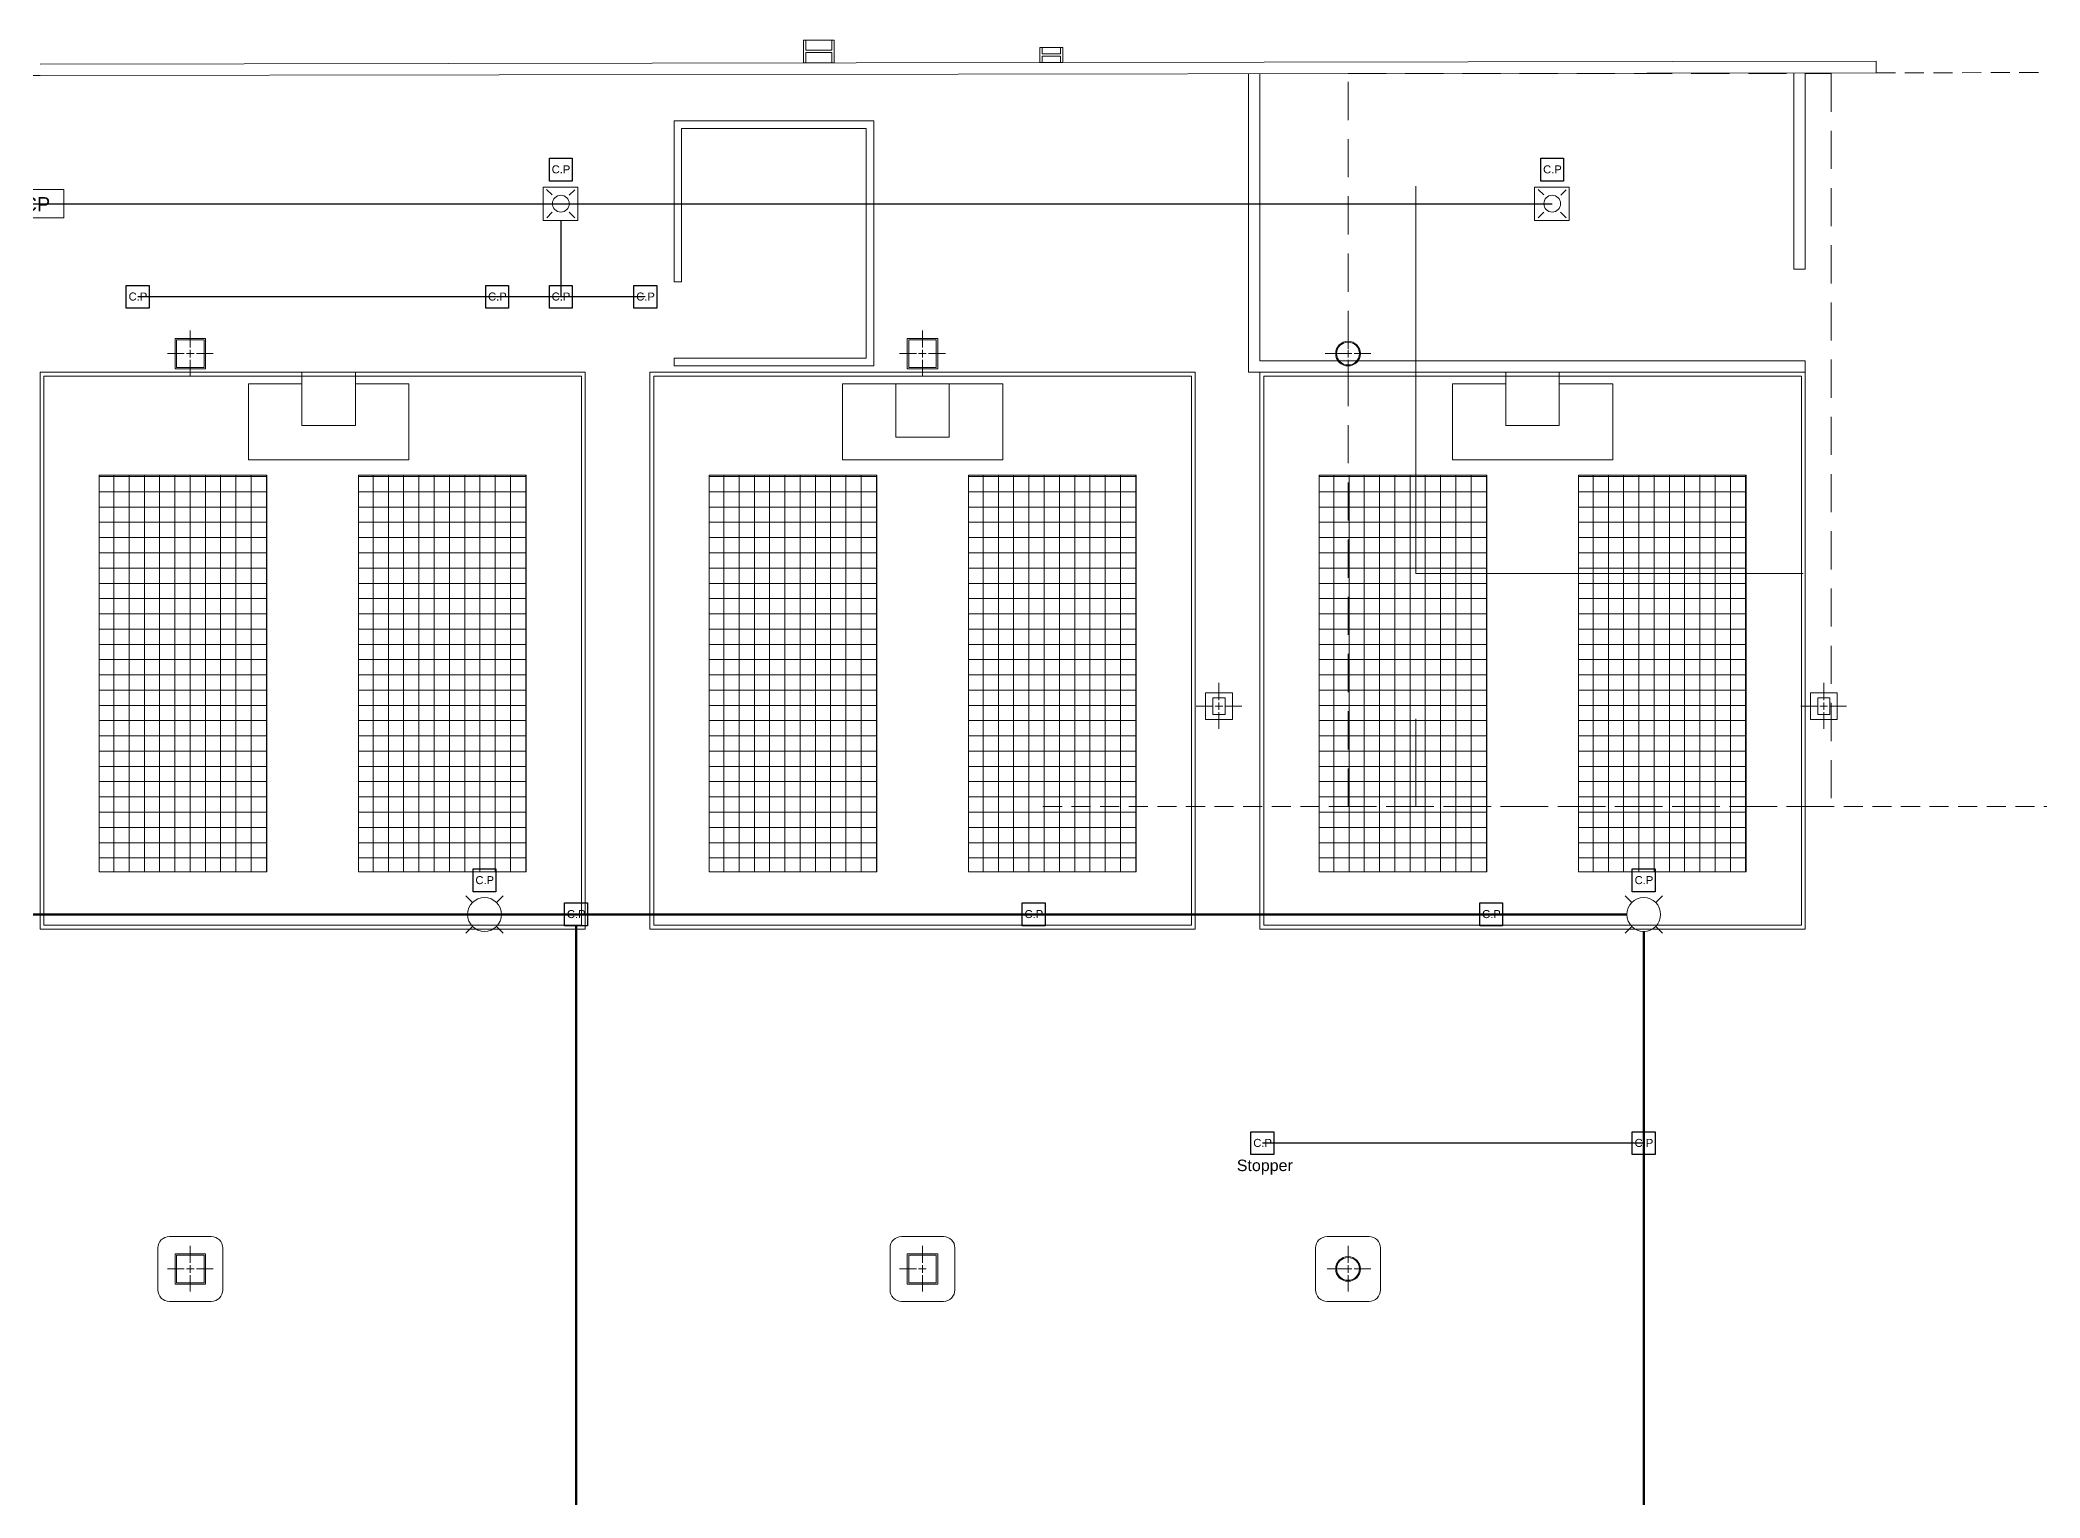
# Model space of a CAD drawing. Header units: millimetres. Extents: x 1010 to 1494, y -119 to 564.
# Drawn here: x 1230.32 to 1256.55, y 38.07 to 57.18 of the extents above; entities that cross this region are included whole.
import ezdxf
from ezdxf.enums import TextEntityAlignment as Align

# ---------------------------------------------------------------- set-up
doc = ezdxf.new("R2010")
doc.units = ezdxf.units.MM
doc.linetypes.add('HIDDEN', pattern=[0.375, 0.25, -0.125])
doc.layers.get('0').update_dxf_attribs({"lineweight": 9})
for name, color, linetype, lineweight in [('Arquitectónico Bloqueado', 9, 'Continuous', 9), ('AS_0', 7, 'Continuous', 9), ('AS_Alarm Components', 7, 'Continuous', 9), ('AS_DETECCION_P2', 7, 'Continuous', 30), ('AS_Text Line', 7, 'Continuous', 9)]:
    doc.layers.add(name, color=color, linetype=linetype, lineweight=lineweight)
doc.styles.add('Arial_400', font='arial.ttf')
doc.styles.get("Standard").update_dxf_attribs({"font": 'arial.ttf'})
pattern_1 = [(180, (1483.49013, 13.25919), (-2e-17, -0.2), []), (270, (1483.49013, 13.25919), (0.2, -4e-17), [])]
pattern_2 = [(180, (1491.48852, 13.25919), (-2e-17, -0.2), []), (270, (1491.48852, 13.25919), (0.2, -4e-17), [])]
pattern_3 = [(180, (1499.4864, 13.25919), (-2e-17, -0.2), []), (270, (1499.4864, 13.25919), (0.2, -4e-17), [])]

# ---------------------------------------------------------------- blocks, each defined once
blk = doc.blocks.new('AS_Strobe-CEILING')
at = {"color": 0, "linetype": 'Continuous', "lineweight": 20}
for p, q in [((-0.105, 0.105), (-0.163, 0.163)), ((0.105, 0.105), (0.163, 0.163)), ((-0.105, -0.105), (-0.163, -0.163)), ((0.105, -0.105), (0.163, -0.163))]:
    blk.add_line(p, q, dxfattribs=at)
blk.add_ellipse((0, 0), major_axis=(0.148, 0), ratio=1, dxfattribs=at)
blk = doc.blocks.new('Caja de Paso')
at = {"layer": 'AS_DETECCION_P2', "color": 1}
blk.add_lwpolyline([(1225.809, 42.937), (1226.109, 42.937), (1226.109, 42.637), (1225.809, 42.637), (1225.809, 42.937)], dxfattribs=at)
at = {"layer": 'AS_0', "color": 1, "linetype": 'Continuous', "style": 'Arial_400'}
blk.add_attdef('C.P', text='', height=0.105, dxfattribs=at).set_placement((1225.962, 42.791), align=Align.MIDDLE_CENTER)
blk = doc.blocks.new('Pánel de Alarmas')
at = {"layer": 'AS_0', "color": 7, "linetype": 'Continuous', "lineweight": 15}
blk.add_lwpolyline([(1256.618, 167.152), (1257.588, 167.152), (1257.588, 166.784), (1256.618, 166.784)], close=True, dxfattribs=at)
at = {"layer": 'AS_Text Line', "color": 7, "linetype": 'Continuous', "lineweight": 15, "style": 'Arial_400'}
blk.add_text('FACP', height=0.1862, dxfattribs=at).set_placement((1256.715, 166.868))
blk = doc.blocks.new('Strobe de Pared')
at = {"layer": 'AS_0', "color": 1, "linetype": 'Continuous', "lineweight": 15}
for p, q in [((1256.832, 171.121), (1256.907, 171.049)), ((1257.129, 171.045), (1257.201, 171.117)), ((1256.834, 170.751), (1256.906, 170.824)), ((1257.128, 170.825), (1257.201, 170.751))]:
    blk.add_line(p, q, dxfattribs=at)
blk.add_ellipse((1257.018, 170.935), major_axis=(-0.11, 0), ratio=1, dxfattribs=at)
at = {"layer": 'AS_Alarm Components', "color": 1, "linetype": 'Continuous', "lineweight": 15}
blk.add_lwpolyline([(1256.786, 171.151), (1257.241, 171.151), (1257.241, 170.713), (1256.786, 170.713)], close=True, dxfattribs=at)
blk = doc.blocks.new('Atquitectónico Base 1er Piso')
at = {"layer": 'Arquitectónico Bloqueado', "transparency": 33554687}
h = blk.add_hatch(dxfattribs=at)
h.set_pattern_fill('ANGLE', color=256)
h.set_pattern_definition([(0, (-50.8534, 1.288), (0, 6.985), [5.08, -1.905]), (90, (-50.8534, 1.288), (-6.985, 4e-16), [5.08, -1.905])])
h.paths.add_polyline_path([(1409.342, 56.742), (1415.675, 56.742), (1415.675, 47.133), (1409.342, 47.133)])
h = blk.add_hatch(dxfattribs=at)
h.set_pattern_fill('_USER', color=256, scale=0.2, angle=180, double=1, pattern_type=0)
h.set_pattern_definition(pattern_1)
h.paths.add_polyline_path([(1395.166, 51.477), (1392.966, 51.477), (1392.966, 46.277), (1395.166, 46.277)])
h = blk.add_hatch(dxfattribs=at)
h.set_pattern_fill('_USER', color=256, scale=0.2, angle=180, double=1, pattern_type=0)
h.set_pattern_definition(pattern_1)
h.paths.add_polyline_path([(1398.566, 51.477), (1396.366, 51.477), (1396.366, 46.277), (1398.566, 46.277)])
h = blk.add_hatch(dxfattribs=at)
h.set_pattern_fill('_USER', color=256, scale=0.2, angle=180, double=1, pattern_type=0)
h.set_pattern_definition(pattern_2)
h.paths.add_polyline_path([(1403.164, 51.477), (1400.964, 51.477), (1400.964, 46.277), (1403.164, 46.277)])
h = blk.add_hatch(dxfattribs=at)
h.set_pattern_fill('_USER', color=256, scale=0.2, angle=180, double=1, pattern_type=0)
h.set_pattern_definition(pattern_2)
h.paths.add_polyline_path([(1406.564, 51.477), (1404.364, 51.477), (1404.364, 46.277), (1406.564, 46.277)])
h = blk.add_hatch(dxfattribs=at)
h.set_pattern_fill('_USER', color=256, scale=0.2, angle=180, double=1, pattern_type=0)
h.set_pattern_definition(pattern_3)
h.paths.add_polyline_path([(1411.162, 51.477), (1408.962, 51.477), (1408.962, 46.277), (1411.162, 46.277)])
h = blk.add_hatch(dxfattribs=at)
h.set_pattern_fill('_USER', color=256, scale=0.2, angle=180, double=1, pattern_type=0)
h.set_pattern_definition(pattern_3)
h.paths.add_polyline_path([(1414.562, 51.477), (1412.362, 51.477), (1412.362, 46.277), (1414.562, 46.277)])
at = {"layer": 'Arquitectónico Bloqueado'}
for p, q in [((1402.233, 57.182), (1402.233, 57.047)), ((1402.573, 57.047), (1402.573, 57.182)), ((1402.233, 57.047), (1402.573, 57.047)), ((1402.233, 57.017), (1402.233, 56.882)), ((1402.233, 57.017), (1402.573, 57.017)), ((1402.573, 56.882), (1402.573, 57.017)), ((1405.332, 57.086), (1405.332, 57.001)), ((1405.332, 57.001), (1405.572, 57.001)), ((1405.332, 56.971), (1405.332, 56.886)), ((1405.332, 56.971), (1405.572, 56.971)), ((1405.572, 57.001), (1405.572, 57.086)), ((1405.572, 56.886), (1405.572, 56.971)), ((1392.191, 56.717), (1370.327, 56.73)), ((1416.268, 56.903), (1392.191, 56.867)), ((1416.268, 56.752), (1392.191, 56.717)), ((1408.037, 52.827), (1408.037, 56.742)), ((1408.187, 52.977), (1408.187, 56.742)), ((1415.187, 56.752), (1415.187, 54.177)), ((1415.337, 56.752), (1415.337, 54.177)), ((1416.268, 56.752), (1416.268, 56.903)), ((1400.504, 54.011), (1400.504, 56.121)), ((1400.504, 56.121), (1403.124, 56.121)), ((1403.124, 56.121), (1403.124, 52.911)), ((1400.604, 54.011), (1400.604, 56.021)), ((1400.604, 56.021), (1403.024, 56.021)), ((1403.024, 56.021), (1403.024, 53.011)), ((1415.187, 54.177), (1415.337, 54.177)), ((1400.604, 54.011), (1400.504, 54.011)), ((1394.162, 53.151), (1394.162, 53.375)), ((1403.762, 53.151), (1403.762, 53.375)), ((1409.342, 53.151), (1409.342, 53.375)), ((1394.082, 53.071), (1393.862, 53.071)), ((1394.212, 53.071), (1394.112, 53.071)), ((1394.162, 53.021), (1394.162, 53.121)), ((1394.162, 52.775), (1394.162, 52.991)), ((1394.462, 53.071), (1394.242, 53.071)), ((1400.504, 52.911), (1400.504, 53.011)), ((1403.024, 53.011), (1400.504, 53.011)), ((1403.682, 53.071), (1403.462, 53.071)), ((1403.812, 53.071), (1403.712, 53.071)), ((1403.762, 53.021), (1403.762, 53.121)), ((1403.762, 52.775), (1403.762, 52.991)), ((1404.062, 53.071), (1403.842, 53.071)), ((1415.337, 52.977), (1408.187, 52.977)), ((1409.262, 53.071), (1409.042, 53.071)), ((1409.287, 53.071), (1409.067, 53.071)), ((1409.392, 53.071), (1409.292, 53.071)), ((1409.392, 53.071), (1409.292, 53.071)), ((1409.342, 53.021), (1409.342, 53.121)), ((1409.342, 53.021), (1409.342, 53.121)), ((1409.342, 52.775), (1409.342, 52.991)), ((1409.342, 52.775), (1409.342, 52.991)), ((1409.642, 53.071), (1409.422, 53.071)), ((1409.642, 53.071), (1409.422, 53.071)), ((1415.337, 52.977), (1415.337, 52.827)), ((1403.124, 52.911), (1400.504, 52.911)), ((1415.187, 52.827), (1408.037, 52.827)), ((1415.337, 52.827), (1415.187, 52.827)), ((1407.65, 48.529), (1407.65, 48.753)), ((1415.58, 48.529), (1415.58, 48.753)), ((1407.57, 48.449), (1407.35, 48.449)), ((1407.7, 48.449), (1407.6, 48.449)), ((1407.65, 48.399), (1407.65, 48.499)), ((1407.65, 48.153), (1407.65, 48.369)), ((1407.95, 48.449), (1407.73, 48.449)), ((1415.5, 48.449), (1415.28, 48.449)), ((1415.63, 48.449), (1415.53, 48.449)), ((1415.58, 48.399), (1415.58, 48.499)), ((1415.58, 48.153), (1415.58, 48.369)), ((1415.88, 48.449), (1415.66, 48.449)), ((1394.162, 41.151), (1394.162, 41.375)), ((1403.762, 41.151), (1403.762, 41.375)), ((1409.342, 41.151), (1409.342, 41.375)), ((1394.082, 41.071), (1393.862, 41.071)), ((1394.212, 41.071), (1394.112, 41.071)), ((1394.162, 41.021), (1394.162, 41.121)), ((1394.162, 40.775), (1394.162, 40.991)), ((1394.462, 41.071), (1394.242, 41.071)), ((1403.682, 41.071), (1403.462, 41.071)), ((1403.812, 41.071), (1403.712, 41.071)), ((1403.762, 41.021), (1403.762, 41.121)), ((1403.762, 40.775), (1403.762, 40.991)), ((1409.287, 41.071), (1409.067, 41.071)), ((1409.392, 41.071), (1409.292, 41.071)), ((1409.392, 41.071), (1409.292, 41.071)), ((1409.342, 41.021), (1409.342, 41.121)), ((1409.342, 41.021), (1409.342, 41.121)), ((1409.342, 40.775), (1409.342, 40.991)), ((1409.342, 40.775), (1409.342, 40.991)), ((1409.642, 41.071), (1409.422, 41.071)), ((1409.642, 41.071), (1409.422, 41.071))]:
    blk.add_line(p, q, dxfattribs=at)
at = {"layer": 'Arquitectónico Bloqueado', "linetype": 'HIDDEN'}
for p, q in [((1416.269, 56.752), (1421.3, 56.761)), ((1405.342, 47.133), (1438.723, 47.133))]:
    blk.add_line(p, q, dxfattribs=at)
at = {"layer": 'Arquitectónico Bloqueado'}
for points in [[(1402.203, 56.882), (1402.603, 56.882), (1402.603, 57.182), (1402.203, 57.182)], [(1405.302, 56.886), (1405.602, 56.886), (1405.602, 57.086), (1405.302, 57.086)], [(1399.341, 52.827), (1392.191, 52.827), (1392.191, 45.527), (1399.341, 45.527)], [(1399.291, 52.777), (1392.241, 52.777), (1392.241, 45.577), (1399.291, 45.577)], [(1407.339, 52.827), (1400.189, 52.827), (1400.189, 45.527), (1407.339, 45.527)], [(1407.289, 52.777), (1400.239, 52.777), (1400.239, 45.577), (1407.289, 45.577)], [(1415.337, 52.827), (1408.187, 52.827), (1408.187, 45.527), (1415.337, 45.527)], [(1415.287, 52.777), (1408.237, 52.777), (1408.237, 45.577), (1415.287, 45.577)], [(1412.112, 52.827), (1411.412, 52.827), (1411.412, 52.127), (1412.112, 52.127)], [(1403.414, 51.977), (1404.114, 51.977), (1404.114, 52.677), (1403.414, 52.677)], [(1395.166, 51.477), (1392.966, 51.477), (1392.966, 46.277), (1395.166, 46.277)], [(1398.566, 51.477), (1396.366, 51.477), (1396.366, 46.277), (1398.566, 46.277)], [(1403.164, 51.477), (1400.964, 51.477), (1400.964, 46.277), (1403.164, 46.277)], [(1406.564, 51.477), (1404.364, 51.477), (1404.364, 46.277), (1406.564, 46.277)], [(1411.162, 51.477), (1408.962, 51.477), (1408.962, 46.277), (1411.162, 46.277)], [(1414.562, 51.477), (1412.362, 51.477), (1412.362, 46.277), (1414.562, 46.277)], [(1407.475, 48.274), (1407.825, 48.274), (1407.825, 48.624), (1407.475, 48.624)], [(1407.57, 48.339), (1407.73, 48.339), (1407.73, 48.559), (1407.57, 48.559)], [(1415.405, 48.274), (1415.755, 48.274), (1415.755, 48.624), (1415.405, 48.624)], [(1415.5, 48.339), (1415.66, 48.339), (1415.66, 48.559), (1415.5, 48.559)]]:
    blk.add_lwpolyline(points, close=True, dxfattribs=at)
at = {"layer": 'Arquitectónico Bloqueado', "linetype": 'HIDDEN', "ltscale": 2}
blk.add_lwpolyline([(1409.342, 56.742), (1415.675, 56.742), (1415.675, 47.133), (1409.342, 47.133)], close=True, dxfattribs=at)
at = {"layer": 'Arquitectónico Bloqueado'}
for points in [[(1393.962, 53.271), (1394.362, 53.271), (1394.362, 52.871), (1393.962, 52.871), (1393.962, 53.271)], [(1393.962, 53.271), (1394.362, 53.271), (1394.362, 52.871), (1393.962, 52.871), (1393.962, 53.271)], [(1393.981, 53.252), (1394.343, 53.252), (1394.343, 52.89), (1393.981, 52.89), (1393.981, 53.252)], [(1393.981, 53.252), (1394.343, 53.252), (1394.343, 52.89), (1393.981, 52.89), (1393.981, 53.252)], [(1403.562, 53.271), (1403.962, 53.271), (1403.962, 52.871), (1403.562, 52.871), (1403.562, 53.271)], [(1403.581, 53.252), (1403.943, 53.252), (1403.943, 52.89), (1403.581, 52.89), (1403.581, 53.252)], [(1403.414, 52.677), (1402.714, 52.677), (1402.714, 51.677), (1404.814, 51.677), (1404.814, 52.677), (1404.114, 52.677)], [(1411.412, 52.677), (1410.712, 52.677), (1410.712, 51.677), (1412.812, 51.677), (1412.812, 52.677), (1412.112, 52.677)], [(1393.962, 41.271), (1394.362, 41.271), (1394.362, 40.871), (1393.962, 40.871), (1393.962, 41.271)], [(1393.981, 41.252), (1394.343, 41.252), (1394.343, 40.89), (1393.981, 40.89), (1393.981, 41.252)], [(1403.562, 41.271), (1403.962, 41.271), (1403.962, 40.871), (1403.562, 40.871), (1403.562, 41.271)], [(1403.581, 41.252), (1403.943, 41.252), (1403.943, 40.89), (1403.581, 40.89), (1403.581, 41.252)]]:
    blk.add_lwpolyline(points, dxfattribs=at)
at = {"layer": 'Arquitectónico Bloqueado', "elevation": 99.842}
blk.add_lwpolyline([(1396.326, 52.827), (1395.626, 52.827), (1395.626, 52.127), (1396.326, 52.127)], close=True, dxfattribs=at)
blk.add_lwpolyline([(1395.626, 52.677), (1394.926, 52.677), (1394.926, 51.677), (1397.026, 51.677), (1397.026, 52.677), (1396.326, 52.677)], dxfattribs=at)
at = {"layer": 'Arquitectónico Bloqueado'}
for points in [[(1393.887, 41.496), (1394.437, 41.496, -0.414214), (1394.587, 41.346), (1394.587, 40.796, -0.414214), (1394.437, 40.646), (1393.887, 40.646, -0.414214), (1393.737, 40.796), (1393.737, 41.346, -0.414214)], [(1403.487, 41.496), (1404.037, 41.496, -0.414214), (1404.187, 41.346), (1404.187, 40.796, -0.414214), (1404.037, 40.646), (1403.487, 40.646, -0.414214), (1403.337, 40.796), (1403.337, 41.346, -0.414214)], [(1409.067, 41.496), (1409.617, 41.496, -0.414214), (1409.767, 41.346), (1409.767, 40.796, -0.414214), (1409.617, 40.646), (1409.067, 40.646, -0.414214), (1408.917, 40.796), (1408.917, 41.346, -0.414214)]]:
    blk.add_lwpolyline(points, format="xyb", close=True, dxfattribs=at)
for centre, radius in [((1409.342, 53.071), 0.162), ((1409.342, 53.071), 0.162), ((1409.342, 53.071), 0.149), ((1409.342, 53.071), 0.149), ((1409.342, 41.071), 0.162), ((1409.342, 41.071), 0.162), ((1409.342, 41.071), 0.149), ((1409.342, 41.071), 0.149)]:
    blk.add_circle(centre, radius, dxfattribs=at)
blk = doc.blocks.new('Arquitectónico Base 1er Piso')
at = {"layer": 'AS_DETECCION_P2'}
blk.add_blockref('Atquitectónico Base 1er Piso', (0, 0), dxfattribs=at)

msp = doc.modelspace()

# ---------------------------------------------------------------- linework, layer by layer
at = {"layer": 'AS_DETECCION_P2', "color": 5}
for p, q in [((1230.15029, 55.0368), (1237.15029, 55.0368)), ((1237.15029, 55.0368), (1250.15029, 55.0368)), ((1237.15029, 54.81493), (1237.15029, 53.81493)), ((1238.25909, 53.81493), (1231.60318, 53.81493)), ((1251.35029, 42.71885), (1246.35029, 42.71885))]:
    msp.add_line(p, q, dxfattribs=at)
at = {"layer": 'AS_DETECCION_P2', "color": 5, "linetype": 'Continuous', "lineweight": 50}
for p, q in [((1237.35029, 45.56885), (1237.35029, 33.94057)), ((1251.35029, 45.49714), (1251.35029, 34.94057))]:
    msp.add_line(p, q, dxfattribs=at)
msp.add_lwpolyline([(1212.28153, 45.71885), (1251.12858, 45.71885)], dxfattribs=at)

# ---------------------------------------------------------------- block references
at = {"layer": 'Arquitectónico Bloqueado'}
msp.add_blockref('Arquitectónico Base 1er Piso', (-161.86899, 0), dxfattribs=at)
at = {"layer": 'AS_DETECCION_P2', "color": 1}
for p in [(11.19136, 12.69544), (24.19136, 12.69544), (5.64424, 11.02839), (10.3572, 11.02839), (11.19136, 11.02839), (12.30015, 11.02839), (10.19136, 3.37749), (25.39136, 3.37749), (11.39136, 2.93231), (17.39136, 2.93231), (23.39136, 2.93231), (20.39136, -0.06769), (25.39136, -0.06769)]:
    msp.add_blockref('Caja de Paso', p, dxfattribs=at).add_auto_attribs({'C.P': 'C.P'})
at = {"layer": 'AS_DETECCION_P2', "color": 5}
msp.add_blockref('Pánel de Alarmas', (-26.95277, -111.93157), dxfattribs=at)
at = {"layer": 'AS_DETECCION_P2'}
for p in [(-19.86743, -115.89824), (-6.86743, -115.89824)]:
    msp.add_blockref('Strobe de Pared', p, dxfattribs=at)
at = {"layer": 'AS_DETECCION_P2', "color": 1, "linetype": 'Continuous', "xscale": 1.5, "yscale": 1.5, "zscale": 1.5}
for p in [(1236.15029, 45.71885), (1251.35029, 45.71885)]:
    msp.add_blockref('AS_Strobe-CEILING', p, dxfattribs=at)

# ---------------------------------------------------------------- texts
at = {"layer": 'AS_DETECCION_P2', "color": 5, "insert": (1246.01484, 42.50409), "char_height": 0.15, "attachment_point": 1}
msp.add_mtext_dynamic_manual_height_columns('Stopper', width=4.509064, gutter_width=12.5, heights=[0], dxfattribs=at)

doc.saveas('drawing.dxf')
